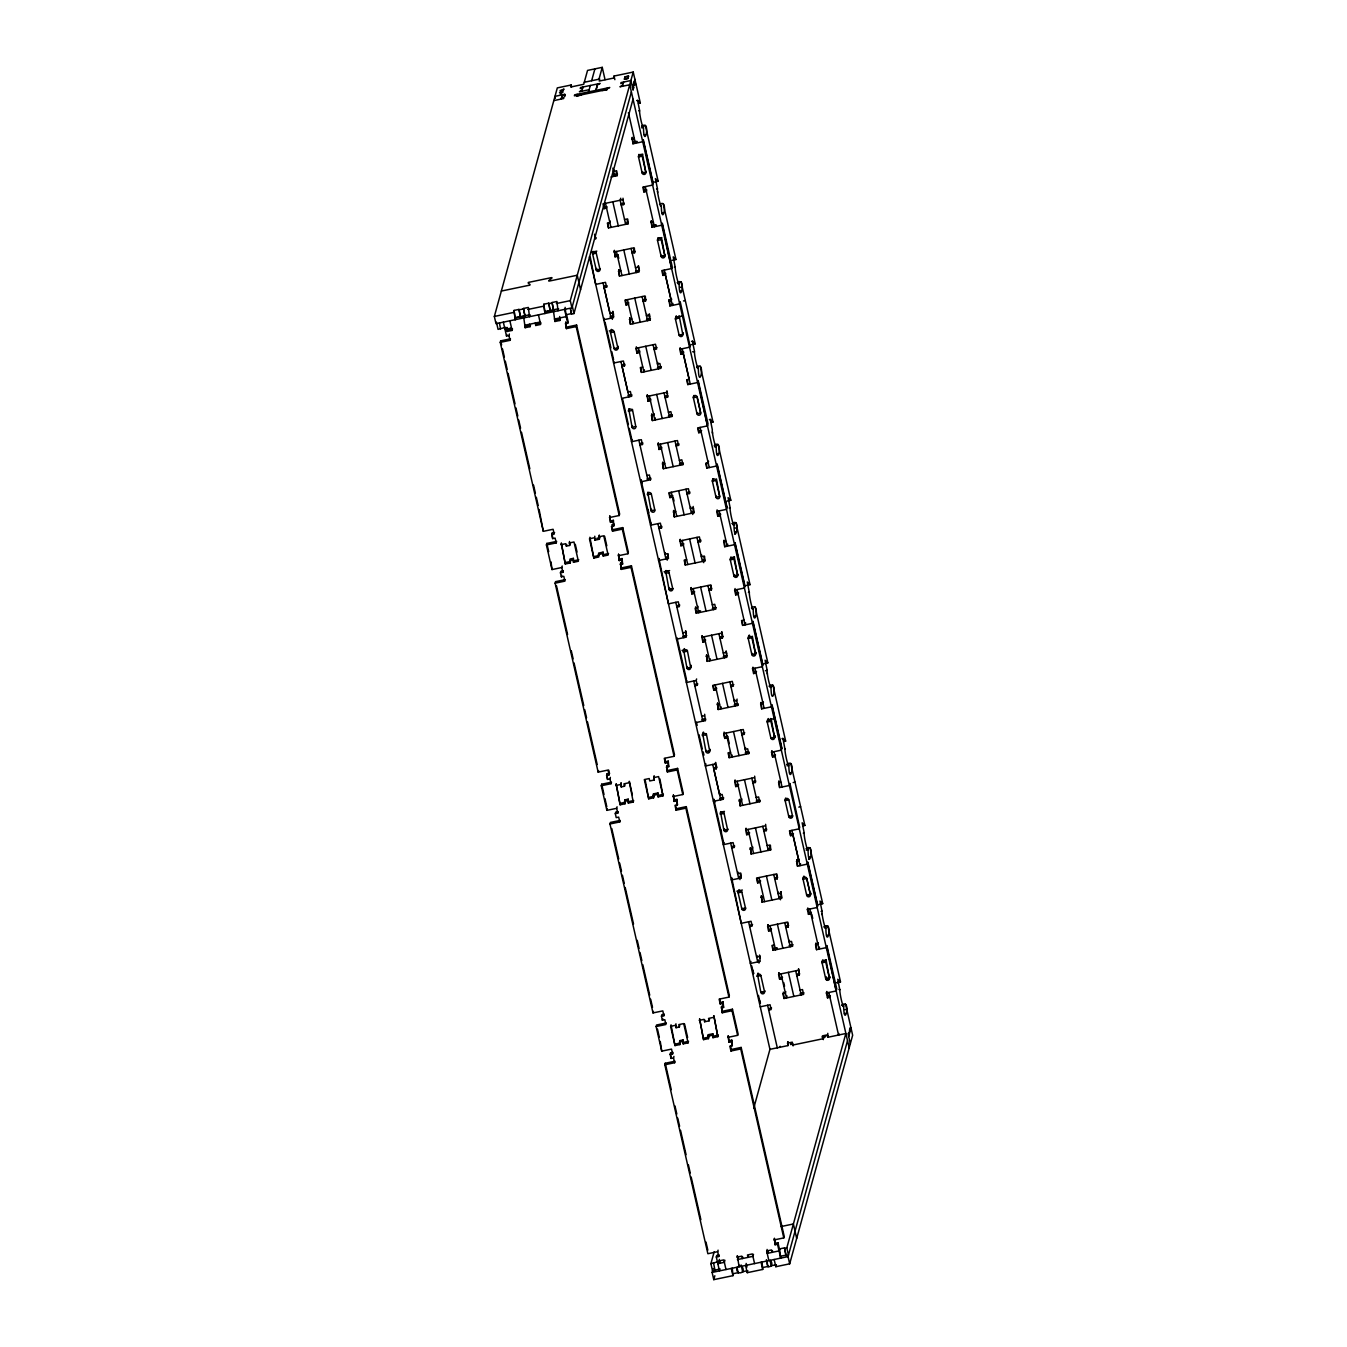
<?xml version="1.0" encoding="UTF-8"?>
<svg xmlns="http://www.w3.org/2000/svg" width="1347" height="1347" viewBox="0 0 1347 1347"><rect width="100%" height="100%" fill="white"/><g stroke="black" fill="none" stroke-linecap="round" stroke-linejoin="round"><path stroke-width="1.5" d="M636.676 100.604L637.586 100.402L639.64 110.555A8.789 0.859 78.2 0 0 641.071 120.759A8.789 0.859 78.2 0 0 643.479 127.409C643.782 151.47 651.51 119.277 641.744 126.18M658.077 181.323L655.4 178.629L657.454 188.765A8.806 0.859 78.2 0 0 658.885 198.969A8.806 0.859 78.2 0 0 661.31 205.62C661.663 229.933 669.274 196.965 659.542 204.643M675.285 267.043A8.772 0.859 78.2 0 0 676.716 277.213A8.772 0.859 78.2 0 0 679.124 283.847C679.359 307.604 687.189 275.765 677.373 282.617M696.584 367.226C706.316 359.565 698.723 392.482 698.335 368.202A8.789 0.859 78.2 0 1 695.928 361.568A8.789 0.859 78.2 0 1 694.496 351.365L692.442 341.212L691.533 341.397M709.347 419.624L710.256 419.422L712.31 429.575A8.806 0.859 78.2 0 0 713.742 439.779A8.806 0.859 78.2 0 0 716.149 446.429C716.469 470.473 724.198 438.314 714.415 445.2M727.144 501.067L730.815 500.293L728.087 497.649L730.141 507.785A8.772 0.859 78.2 0 0 731.573 518.006A8.772 0.859 78.2 0 0 733.98 524.64C734.216 548.414 742.029 516.558 732.229 523.411M764.119 663.684L767.857 662.876L765.113 660.232L767.167 670.368A8.806 0.859 78.2 0 0 768.598 680.572A8.806 0.859 78.2 0 0 771.006 687.223C771.309 711.283 779.037 679.09 769.272 685.993M803.048 825.846L804.883 825.458L802.155 822.815L804.21 832.951A8.772 0.859 78.2 0 0 804.428 836.672A8.789 0.859 78.2 0 0 806.415 846.253A8.789 0.859 78.2 0 0 808.048 849.805C808.352 873.866 816.063 841.673 806.314 848.576M818.976 904.494L822.714 903.669L819.969 901.025L822.024 911.161A8.806 0.859 78.2 0 0 823.455 921.365A8.806 0.859 78.2 0 0 825.863 928.016C826.166 952.076 833.894 919.883 824.128 926.803M751.441 608.019C761.038 600.324 753.579 633.039 753.192 608.996A8.789 0.859 78.2 0 1 750.784 602.362A8.789 0.859 78.2 0 1 749.353 592.158M639.589 111.01L638.731 110.74M675.217 267.447L673.231 256.856L675.891 259.55M694.446 351.82L692.661 351.735M730.074 508.257L729.215 507.987M749.302 592.613L747.299 582.005L749.976 584.699M784.931 749.05L782.944 738.442L782.018 738.644M804.159 833.406L803.283 833.136M839.787 989.843L837.783 979.252L840.461 981.946M787.086 764.22C796.885 757.267 789.19 789.46 788.837 765.45A8.772 0.859 78.2 0 1 786.429 758.816A8.772 0.859 78.2 0 1 784.998 748.629M841.942 1005.014C851.742 998.076 843.98 1030.068 843.693 1006.243A8.772 0.859 78.2 0 1 841.286 999.609A8.772 0.859 78.2 0 1 839.855 989.439L838.928 989.574M631.373 91.983L571.919 307.857L495.999 323.684L494.349 316.461L557.321 87.892L571.195 84.996L571.599 86.797M559.476 92.623C571.7 81.359 553.566 100.082 563.147 91.865M561.16 99.055L562.322 94.812M564.763 96.529L564.78 94.307L554.981 96.344L555.385 98.163M496.42 322.152L498.07 329.375L505.546 327.338L504.99 329.375L511.523 328.011M500.259 342.374L500.68 340.858L510.479 338.821L510.058 340.336L500.259 342.374L543.312 531.324L553.095 529.287L554.189 534.102L551.748 534.607L552.657 538.598L555.099 538.093L556.21 542.908L546.411 544.946L552.017 569.562L561.8 567.508L562.221 565.993M571.195 84.996L570.623 87.033L583.722 84.289L587.545 70.414L602.244 67.35L605.039 79.641M507.179 331.446L507.044 327.506L507.179 331.446L512.079 330.419L512.5 328.887L507.6 329.914M509.385 333.989L508.964 335.521L506.506 336.026L506.927 334.511M514.099 310.416L515.177 319.677L514.099 310.416L518.999 309.406L520.498 317.134L518.999 309.406M515.329 317.74L524.993 316.191L523.478 308.463L528.378 307.453L529.472 316.697L530.028 314.676L525.128 315.686M577.105 94.29L576.55 96.327L581.584 94.795M581.82 91.242L582.982 86.999M524.993 316.191L523.478 308.463M590.323 85.467L588.555 91.899L589.161 89.71L579.362 91.748L582.089 90.215M591.636 80.736L594.903 68.882M525.162 327.691L525.583 326.159L530.482 325.149L530.061 326.664L525.162 327.691L523.528 316.023L515.749 317.656M597.664 83.935L595.896 90.384L597.394 84.962L600.122 83.43L580.523 87.521L580.254 88.532L582.695 88.026M598.977 79.204L602.244 67.35M538.446 314.828L540.635 324.459L535.736 325.486L536.157 323.954L541.056 322.943M601.991 90.535L606.756 90.03L607.312 87.993M543.851 304.22L544.946 313.481L543.851 304.22L548.751 303.193L550.25 310.938L548.751 303.193M638.495 103.45L640.33 103.062L633.225 72.064L614.047 76.055L613.491 78.092L599.196 81.073L599.752 79.035L584.278 82.268M544.996 312.033L553.566 310.248L552.051 302.519L556.951 301.492L558.028 310.753M553.566 310.248L552.051 302.519M554.93 321.478L555.351 319.963L560.234 318.936L559.83 320.468L554.93 321.478L553.297 309.827L545.501 311.443M622.415 86.292L623.577 82.049M624.368 79.103L625.008 76.846L628.544 76.055L627.87 78.496L624.368 79.153L628.072 78.328M559.695 316.528L559.83 320.468M571.919 307.857L570.269 300.634L633.225 72.064M565.134 307.352L566.211 316.612L554.375 319.071M566.38 328.601L565.706 322.253L566.38 328.601L576.179 326.563L576.6 325.031L566.801 327.068M565.285 323.785L567.727 323.263L568.148 321.748L566.632 315.08M632.534 87.757L634.908 79.288M633.023 99.207L573.974 313.548L571.532 314.07L570.842 309.945M613.963 169.84L613.542 171.372L616 170.867L617.094 175.682L610.999 176.945M596.048 237.476L595.627 239.008L594.532 234.193M604.5 207.135L606.958 206.63L606.537 208.145L604.079 208.65L603.776 203.919M615.242 174.15L614.687 176.188L612.851 168.156M617.094 175.682L616.774 170.934M632.938 143.792L632.248 137.445L632.938 143.792L642.738 141.738L643.31 139.718L653.177 183.057L652.605 185.095L642.805 187.132L643.9 191.948L646.358 191.442L646.779 189.91L644.321 190.432L643.9 191.948M596.67 268.457L596.25 269.989A1.886 1.835 15.4 0 0 598.523 271.404A1.886 1.835 15.4 0 0 599.937 269.215L596.266 253.169A1.886 1.835 15.4 0 0 594.044 251.737A1.886 1.835 15.4 0 0 592.613 253.926L596.266 269.972L599.92 269.215M627.753 219.106L628.056 223.838L608.474 227.912L608.171 223.181M610.242 221.076L609.821 222.592L607.379 223.097L608.474 227.912M635.952 141.25L635.397 143.27L628.409 112.643M620.731 198.228L620.159 200.265L625.648 224.343L626.203 222.306M623.678 204.576L624.099 203.043L621.64 203.565L621.22 205.081L623.678 204.576L623.004 198.228M604.146 287.669L604.567 286.153L607.026 285.648L606.605 287.164L604.146 287.669L609.989 313.363L612.43 312.858L612.851 311.325L613.575 314.541M615.057 256.822L614.384 250.475L615.057 256.822L617.498 256.3L617.919 254.785L615.478 255.29M642.738 154.13L639.067 154.888L638.512 156.925L642.149 172.972A1.886 1.835 15.4 0 0 644.388 174.403A1.886 1.835 15.4 0 0 645.819 172.214L642.603 154.636M543.312 531.324L539.103 509.486M642.468 171.827L642.149 172.972L645.836 172.214L642.182 156.151A1.886 1.835 15.4 0 0 639.909 154.737A1.886 1.835 15.4 0 0 638.495 156.925L642.182 156.151M604.146 318.195L603.742 319.71L613.525 317.673L612.43 312.858M619.452 276.084L618.761 269.737L619.452 276.084L639.034 271.993L638.36 265.662L639.084 268.861M546.411 544.946L546.831 543.43L556.631 541.393L556.21 542.908M551.748 534.607L552.169 533.092L554.61 532.587M552.657 538.598L552.169 533.092M635.06 251.215L632.619 251.721L632.198 253.236L634.639 252.731L634.336 248M552.017 569.562L551.024 561.884M628.477 304.473L626.035 304.978L625.715 300.246M614.283 348.267L614.165 348.637A1.886 1.835 15.4 0 0 616.421 350.068A1.886 1.835 15.4 0 0 617.852 347.88L614.181 331.833A1.886 1.835 15.4 0 0 611.942 330.402A1.886 1.835 15.4 0 0 610.511 332.591L614.165 348.637L617.852 347.88M565.285 563.989L561.312 543.211L565.285 563.989L570.185 562.979L570.606 561.446L565.706 562.474M637.182 270.461L636.626 272.498L631.137 248.42M651.948 227.273L651.275 220.925L651.948 227.273L661.764 225.218L662.32 223.181L672.187 266.538L671.631 268.558L661.815 270.612L662.926 275.428L665.367 274.923L665.788 273.39L663.347 273.896L662.926 275.428M614.03 361.535L613.609 363.05L623.408 361.013L624.503 365.828L622.045 366.333L627.921 392.028L630.362 391.506L631.474 396.321L621.657 398.375L589.43 256.806M617.953 347.492L618.273 346.347M610.376 777.371L609.955 778.886L607.514 779.408L606.605 775.417L609.046 774.895L607.952 770.08L598.152 772.134L555.116 583.184L555.536 581.651L565.336 579.614M570.067 543.902L569.646 545.434L566.346 546.124L566.75 544.592M654.979 224.713L654.423 226.751L645.28 186.627M630.413 324.24L629.739 317.892L630.413 324.24L650.012 320.148L650.433 318.633L646.509 319.441M560.453 572.845L560.874 571.313L563.332 570.808L562.911 572.323L560.453 572.845L561.362 576.836L563.821 576.314L564.915 581.129L555.116 583.184M569.646 545.434L569.512 541.494M561.362 576.836L561.783 575.304M633.46 321.697L632.905 323.718L627.416 299.64M622.045 366.333L622.466 364.818L624.924 364.313L624.503 365.828M570.185 562.979L570.05 559.039L573.351 558.348L573.485 562.288L578.385 561.261L573.99 541.999L569.091 543.026M573.485 562.288L573.351 558.348M661.764 237.594L658.077 238.368L657.521 240.389L661.158 256.452A1.886 1.835 15.4 0 0 663.414 257.883A1.886 1.835 15.4 0 0 664.829 255.694L661.613 238.116M646.038 299.371L643.597 299.876L643.176 301.408L645.617 300.886L645.314 296.155M661.478 255.307L661.158 256.452L664.846 255.677L661.192 239.631L657.521 240.389A1.886 1.835 15.4 0 1 658.936 238.217A1.886 1.835 15.4 0 1 661.175 239.631M646.88 314.322L646.459 315.855L648.9 315.333L649.321 313.817L650.062 317.033M637.417 351.618L639.859 351.096L639.455 352.628L636.996 353.133L636.323 346.802M648.16 318.633L647.587 320.653L642.115 296.576M629.554 394.806L628.998 396.843L620.95 361.518M631.474 396.321L631.878 394.806L627.971 395.614M599.398 539.221L599.263 535.298L599.398 539.221L594.903 540.164L594.785 536.224M594.903 540.164L595.323 538.632M657.858 362.495L657.437 364.01L659.878 363.505L660.973 368.32L641.391 372.395L641.071 367.664M632.433 409.336L635.784 426.544A1.886 1.835 15.4 0 1 634.353 428.733A1.886 1.835 15.4 0 1 632.113 427.302L628.881 409.724A1.886 1.835 15.4 0 1 628.948 408.68M671.614 268.575L662.168 223.703M644.438 369.853L643.866 371.89L638.394 347.795M598.843 536.813L603.742 535.803L608.137 555.065L603.237 556.075L603.102 552.152L598.624 553.078L598.742 557.018L593.842 558.045L589.885 537.251M632.518 425.787L632.097 427.302L635.767 426.544M610.511 522.367L609.837 516.019L610.511 522.367L612.969 521.861L613.39 520.329L610.932 520.834M669.88 305.921L669.206 299.59L669.88 305.921L679.679 303.883L680.1 302.351M632.08 439.678L631.524 441.715L769.996 1049.532M668.785 301.105L671.244 300.6L671.665 299.068M603.237 556.075L603.102 552.152M647.974 401.288L647.284 394.957L647.974 401.288L650.416 400.783L650.837 399.268L648.395 399.773M672.894 303.378L672.338 305.415L664.29 270.09M612.952 529.64L622.735 527.603L622.314 529.135L612.531 531.173L612.212 526.441M612.531 531.173L611.42 526.357L613.878 525.835L613.39 520.329M659.121 366.788L658.565 368.825L653.076 344.748M609.416 517.551L619.216 515.514L619.637 513.982L576.6 325.031M679.679 303.883L680.235 301.846L689.967 345.708L689.563 347.223L679.764 349.26L680.858 354.076L683.299 353.571L683.72 352.055L681.279 352.56L680.858 354.076M642.435 444.493L642.856 442.961L640.414 443.466L639.993 444.998L642.435 444.493L641.34 439.678L631.524 441.715L621.674 398.375M652.352 420.567L651.679 414.219L652.352 420.567L671.951 416.476L672.372 414.96L668.449 415.768M679.427 317.151L682.777 334.342A1.886 1.835 15.4 0 1 681.346 336.531A1.886 1.835 15.4 0 1 679.107 335.117L675.436 319.054L676.009 317.033L683.215 316.006M654.137 413.714L653.716 415.23L651.258 415.752M655.4 418.008L654.844 420.045L649.355 395.967M619.233 560.588L618.542 554.257L619.233 560.588L621.674 560.083L622.095 558.55L619.654 559.072M667.556 397.213L667.977 395.681L665.536 396.203L665.115 397.719L667.556 397.213L666.883 390.866L667.607 394.082M683.198 332.827L682.777 334.342L679.107 335.117M621.236 569.394L620.563 563.063L621.236 569.394L631.036 567.356L631.44 565.824L621.657 567.878M679.764 349.26L680.184 347.745L681.279 352.56M620.142 564.578L622.583 564.073L622.095 558.55M618.121 555.772L627.921 553.735L628.342 552.203L622.735 527.603M648.581 478.286L648.008 480.323L638.865 440.183M658.936 449.46L658.262 443.112L658.936 449.46L661.394 448.938L661.815 447.423L659.357 447.928M641.963 483.034L641.223 479.818L640.667 481.856L650.483 479.801L650.904 478.286L646.981 479.094M647.958 492.143A1.886 1.835 15.4 0 0 647.89 493.204L651.123 510.782A1.886 1.835 15.4 0 0 653.379 512.197A1.886 1.835 15.4 0 0 654.794 510.008L651.241 493.574M647.57 494.349L647.89 493.204M670.099 414.943L669.526 416.981L664.054 392.903M689.563 347.223L690.119 345.186M663.33 468.722L662.657 462.375L663.33 468.722L682.912 464.631L683.333 463.115L679.427 463.924M651.527 509.25L651.106 510.782L654.777 510.025M697.594 382.548L687.795 384.585L687.475 379.854M651.106 523.158L650.55 525.195L660.35 523.141L661.461 527.957L659.003 528.479L659.424 526.946L661.865 526.441L661.461 527.957M678.534 445.369L678.955 443.853L676.497 444.358L676.076 445.891L678.534 445.369L677.44 440.553L657.841 444.645M693.924 395.681L693.368 397.719L697.005 413.782A1.886 1.835 15.4 0 0 699.245 415.196A1.886 1.835 15.4 0 0 700.676 413.007L697.123 396.574M697.578 382.548L698.167 380.511L708.034 423.85L707.478 425.888L697.662 427.925L698.756 432.741L701.215 432.235M670.335 496.083L672.776 495.578L672.355 497.11L669.914 497.615L669.594 492.884M681.06 463.115L680.504 465.136L675.015 441.058M598.152 772.134L598.573 770.602M697.308 412.637L697.005 413.782L700.693 413.007L697.022 396.961A1.886 1.835 15.4 0 0 694.766 395.53A1.886 1.835 15.4 0 0 693.351 397.719L697.039 396.961M659.154 558.483L658.582 560.504L668.398 558.466L668.095 553.735M674.291 516.878L673.618 510.547L674.291 516.878L693.89 512.803L693.57 508.055M601.267 785.756L601.688 784.223L611.471 782.186L611.05 783.701L601.267 785.756L606.874 810.355L616.657 808.318L617.078 806.786M665.283 552.64L664.862 554.156L667.304 553.651L668.398 558.466M698.756 432.741L698.453 428.009M606.605 775.417L607.026 773.885L609.467 773.38L608.743 770.164M607.514 779.408L607.026 773.885M609.046 774.895L609.467 773.38M666.058 570.471A1.886 1.835 15.4 0 0 665.805 571.869L669.038 589.447A1.886 1.835 15.4 0 0 671.294 590.862A1.886 1.835 15.4 0 0 672.725 588.673L669.038 572.627A1.886 1.835 15.4 0 0 666.816 571.195A1.886 1.835 15.4 0 0 665.384 573.384L669.038 572.627M665.485 573.014L665.805 571.869M707.461 425.888L697.999 381.016M689.496 493.524L689.917 492.009L687.475 492.514L687.054 494.046L689.496 493.524L688.401 488.708L668.819 492.8L669.914 497.615M680.875 545.771L680.201 539.44L680.875 545.771L683.333 545.266L683.754 543.733L681.296 544.255M606.874 810.355L607.295 808.823M690.758 506.96L690.337 508.493L692.796 507.987L693.217 506.455M620.142 804.799L616.168 784.005L620.142 804.799L625.025 803.772L624.907 799.832L628.207 799.158L628.342 803.081L633.225 802.054L633.646 800.539L628.746 801.566M717.783 516.221L718.187 514.706L720.645 514.184L720.224 515.716L717.783 516.221L716.671 511.405L726.488 509.368L727.043 507.331L717.176 463.991L716.604 466.028L706.805 468.066L706.485 463.334M708.573 461.213L708.152 462.745L705.71 463.25L706.805 468.066M609.972 823.977L610.393 822.445L620.192 820.407L619.772 821.939L609.972 823.977L653.009 1012.927L662.808 1010.89L663.903 1015.705L661.461 1016.21L662.37 1020.201L664.812 1019.696L665.906 1024.511L656.124 1026.549L661.731 1051.148L671.513 1049.111L672.608 1053.926L670.166 1054.432L671.075 1058.422L673.517 1057.917L673.938 1056.402M621.186 786.917L621.068 782.977L621.186 786.917L624.503 786.227L624.907 784.695M615.31 813.639L615.731 812.123L618.172 811.601L617.768 813.133L615.31 813.639L616.219 817.629L618.677 817.124L619.772 821.939M704.548 556.227L704.868 560.958L685.269 565.033L684.966 560.301M633.225 802.054L629.268 781.277L632.332 794.764M712.933 479.162L712.378 481.199L716.015 497.245A1.886 1.835 15.4 0 0 718.271 498.676A1.886 1.835 15.4 0 0 719.685 496.487L716.469 478.909M625.025 803.772L624.907 799.832M628.342 803.081L628.207 799.158M700.474 541.696L700.895 540.164L698.436 540.686L698.015 542.201L700.474 541.696L699.379 536.881L679.78 540.955M676.952 637.636L676.531 639.168L686.313 637.131L685.64 630.783L686.381 633.999M716.335 496.117L716.015 497.245L719.702 496.487L716.048 480.424A1.886 1.835 15.4 0 0 713.792 479.01A1.886 1.835 15.4 0 0 712.361 481.199L716.048 480.424M691.853 593.943L691.179 587.595L691.853 593.943L694.294 593.421M701.736 555.132L701.316 556.648L703.757 556.143L704.868 560.958M684.411 635.616L683.855 637.636L675.807 602.328M684.512 648.597A1.886 1.835 15.4 0 0 683.72 650.517L686.97 668.095A1.886 1.835 15.4 0 0 689.209 669.526A1.886 1.835 15.4 0 0 690.641 667.337L691.179 665.3M683.417 651.662L683.72 650.517M712.294 604.803L714.735 604.298L715.829 609.113L696.247 613.205L695.557 606.857M698.015 606.352L697.594 607.867L695.136 608.389L696.247 613.205M687.29 650.146L690.641 667.337L686.953 668.112L687.273 666.95M699.278 610.646L698.723 612.683L693.234 588.605M654.255 780.031L654.12 776.091L654.255 780.031L649.759 780.957L649.22 778.549L644.321 779.576L648.698 798.838L653.598 797.811L653.48 793.888L657.959 792.945L658.094 796.885L662.993 795.858L659.895 778.92M648.698 798.838L645.179 779.98M653.598 797.811L653.48 793.888M724.72 546.73L724.046 540.383L724.72 546.73L734.536 544.676L735.092 542.656L744.975 585.996L744.386 588.033L734.603 590.07L735.698 594.886L738.139 594.381L738.56 592.848L736.119 593.37L735.698 594.886M711.856 588.336L709.414 588.841L708.993 590.356L711.435 589.851L711.132 585.12M686.936 680.488L686.381 682.508L696.197 680.471L696.618 678.939M665.788 761.644L668.247 761.122L667.826 762.655L665.367 763.16L665.064 758.428M658.094 796.885L657.959 792.945M702.831 642.098L702.141 635.75L702.831 642.098L705.272 641.576M667.371 771.966L666.698 765.635L667.371 771.966L677.171 769.928L677.592 768.396L667.792 770.45M727.75 544.188L727.195 546.208L719.146 510.9M666.277 767.15L668.735 766.645L668.247 761.122M713.977 607.581L713.422 609.619L707.933 585.541M665.367 763.16L664.273 758.344L674.072 756.307L674.493 754.775L631.44 565.824M697.291 685.286L697.712 683.754L695.271 684.276L694.85 685.791L697.291 685.286L696.197 680.471M707.209 661.36L706.535 655.012L707.209 661.36L726.808 657.269L726.117 650.938L726.858 654.154M734.536 557.052L730.865 557.826L730.293 559.864L733.93 575.91A1.886 1.835 15.4 0 0 736.186 577.341A1.886 1.835 15.4 0 0 737.617 575.152L734.384 557.574A1.886 1.835 15.4 0 0 734.098 556.934M710.256 658.801L709.701 660.838L704.212 636.761M674.089 801.398L673.399 795.05L674.089 801.398L676.531 800.876L676.952 799.36L674.493 799.865M734.25 574.765L733.93 575.91L737.634 575.152L733.963 559.089A1.886 1.835 15.4 0 0 731.707 557.675A1.886 1.835 15.4 0 0 730.276 559.864L733.963 559.089M722.413 638.007L721.739 631.676L722.834 636.491L722.413 638.007L719.972 638.529L720.392 636.996L722.834 636.491M676.514 808.671L686.297 806.634L685.876 808.149L676.093 810.204L675.773 805.455M676.093 810.204L674.999 805.371L677.44 804.866L676.952 799.36M703.437 719.079L702.865 721.116L693.722 680.976M695.523 722.649L705.34 720.611L704.666 714.264M672.978 796.582L682.777 794.528L683.198 793.013L677.592 768.396M705.34 720.611L705.761 719.079L701.838 719.904M714.213 688.738L716.671 688.216L716.25 689.748L713.792 690.253L713.489 685.522M724.955 655.753L724.383 657.774L718.911 633.696M706.316 733.61L709.65 750.818A1.886 1.835 15.4 0 1 708.236 753.007A1.886 1.835 15.4 0 1 705.98 751.575L702.747 733.997A1.886 1.835 15.4 0 1 703.521 732.078M718.187 709.515L717.513 703.185L718.187 709.515L737.769 705.441L738.19 703.909L734.283 704.734M706.299 750.431L705.98 751.575L709.633 750.818M753.613 673.551L754.034 672.018L756.475 671.513L756.054 673.029L753.613 673.551L752.518 668.735L762.335 666.681L762.89 664.66L753.007 621.304L752.434 623.341L742.635 625.395L742.332 620.647M721.234 706.973L720.662 708.993L715.19 684.916M705.963 763.968L705.39 765.988L715.206 763.951L715.627 762.419L716.722 767.234L716.301 768.767L713.859 769.272L719.685 794.966L722.144 794.444L723.238 799.276L713.439 801.313L714.011 799.276L714.735 802.492M709.751 750.431L710.071 749.286M745.666 622.836L745.11 624.873L737.062 589.548M748.78 636.491L748.225 638.512L751.862 654.575A1.886 1.835 15.4 0 0 754.101 656.006A1.886 1.835 15.4 0 0 755.532 653.817L755.97 652.285M713.859 769.272L714.28 767.756L716.722 767.234M734.654 699.598L734.233 701.13L736.674 700.625L737.095 699.093M752.165 653.43L751.862 654.575L755.549 653.8L752.316 636.222M725.191 736.893L727.633 736.388L727.212 737.903L724.77 738.409L724.097 732.078M735.917 703.909L735.361 705.929L729.872 681.851M653.009 1012.927L653.43 1011.395M752.518 668.735L752.939 667.203L754.034 672.018M745.245 752.889L749.168 752.064L748.747 753.596L729.148 757.671L728.845 752.939M719.685 794.966L720.106 793.434M656.124 1026.549L656.545 1025.016L666.327 1022.979M732.196 755.128L731.64 757.166L726.151 733.088M721.352 797.744L720.797 799.781L712.748 764.456M661.461 1016.21L661.882 1014.695L664.324 1014.173L663.903 1015.705M662.37 1020.201L662.791 1018.686M723.238 799.276L723.659 797.744L719.736 798.569M723.996 813.049L727.548 829.483A1.886 1.835 15.4 0 1 726.134 831.671A1.886 1.835 15.4 0 1 723.878 830.24L720.645 812.662A1.886 1.835 15.4 0 1 720.712 811.618M720.628 829.483L721.504 832.193M735.731 786.581L735.058 780.233L735.731 786.581L738.19 786.059L738.611 784.543L736.152 785.048M661.731 1051.148L660.266 1041.433M745.615 747.77L745.194 749.286L747.652 748.78L748.747 753.596M724.299 828.725L723.878 830.24L727.548 829.483M746.895 752.064L746.339 754.101L740.85 730.023M761.661 708.859L760.988 702.528L761.661 708.859L771.477 706.821L772.033 704.784L781.9 748.124L781.327 750.161L771.528 752.215L772.622 757.031L775.081 756.509M723.878 842.616L723.322 844.653L733.105 842.616L734.216 847.431L731.758 847.937L732.179 846.421L734.637 845.899L734.216 847.431M763.429 702.006L763.008 703.538L760.567 704.043M679.764 1025.505L679.343 1027.02L676.042 1027.71L675.925 1023.787M664.829 1064.77L665.25 1063.254L675.032 1061.217L674.628 1062.732L664.829 1064.77L707.865 1253.72L717.665 1251.683L718.086 1250.168M676.042 1027.71L676.463 1026.195M740.126 805.843L739.452 799.495L740.126 805.843L759.708 801.751L760.129 800.236L756.223 801.044M670.166 1054.432L670.587 1052.916L673.029 1052.411L672.608 1053.926M741.894 798.99L741.473 800.505L739.032 801.027M671.075 1058.422L670.587 1052.916M683.603 1042.359L688.502 1041.332L688.081 1042.864L683.182 1043.874L683.064 1039.951L679.764 1040.642L679.881 1044.565L674.999 1045.592L671.025 1024.798M679.881 1044.565L679.764 1040.642M755.33 782.489L755.751 780.974L753.293 781.479L752.872 782.994L755.33 782.489L754.657 776.158M683.182 1043.874L683.064 1039.951M775.131 718.439L767.79 719.972L767.234 721.992L770.871 738.055A1.886 1.835 15.4 0 0 773.127 739.469A1.886 1.835 15.4 0 0 774.542 737.28L771.326 719.702M731.926 877.941L731.37 879.978L741.17 877.924L740.867 873.193M746.709 834.736L746.036 828.388L746.709 834.736L749.151 834.231L749.572 832.699L747.13 833.204M770.888 738.055L774.559 737.28L774.98 735.765M738.055 872.098L737.634 873.614L740.075 873.109L741.17 877.924M757.856 800.219L757.3 802.256L751.811 778.179M771.528 752.215L771.949 750.683L772.622 757.031M703.555 1039.631L699.598 1018.854L703.555 1039.631L708.455 1038.621L708.32 1034.681L712.816 1033.755L712.95 1037.678L717.85 1036.651L713.876 1015.874L717.85 1036.651M751.104 853.998L750.414 847.65L751.104 853.998L770.686 849.906L770.383 845.175M709.532 1019.292L709.111 1020.824L704.616 1021.767L705.037 1020.235M752.872 847.145L752.451 848.677L749.993 849.182M741.928 908.518L741.827 908.905A1.886 1.835 15.4 0 0 744.066 910.319A1.886 1.835 15.4 0 0 745.497 908.131L741.81 892.084A1.886 1.835 15.4 0 0 739.587 890.653A1.886 1.835 15.4 0 0 738.156 892.842L741.827 908.905L745.48 908.131M766.291 830.644L766.712 829.129L764.271 829.634L763.85 831.166L766.291 830.644L765.618 824.313M708.455 1038.621L708.32 1034.681M779.593 787.524L778.92 781.176L779.593 787.524L789.393 785.486L789.813 783.954M720.645 1002.437L723.103 1001.932L722.682 1003.448L720.224 1003.97L719.921 999.221M712.95 1037.678L712.816 1033.755M722.228 1012.776L721.554 1006.428L722.228 1012.776L732.027 1010.721L732.448 1009.206L722.649 1011.243M758.092 881.376L760.55 880.854L760.129 882.386L757.671 882.891L757.368 878.16M721.133 1007.96L723.592 1007.438L723.103 1001.932M768.834 848.391L768.278 850.412L762.789 826.334M720.224 1003.97L719.13 999.154L728.929 997.1L729.35 995.585L686.297 806.634M785.705 798.619L785.149 800.657L788.803 816.703A1.886 1.835 15.4 0 0 791.059 818.134A1.886 1.835 15.4 0 0 792.491 815.945L788.82 799.899A1.886 1.835 15.4 0 0 786.581 798.468A1.886 1.835 15.4 0 0 785.149 800.657L788.82 799.882M762.065 902.153L761.392 895.822L762.065 902.153L781.664 898.079L780.974 891.731L781.664 898.079M728.929 1042.191L728.256 1035.843L728.929 1042.191L731.387 1041.686L731.808 1040.153L729.35 1040.659M789.123 815.575L788.803 816.703L792.491 815.945M750.936 961.421L750.38 963.442L760.196 961.404L759.523 955.057L760.247 958.273M777.69 877.284L775.232 877.789L774.828 879.322L777.27 878.816L776.95 874.068M730.95 1050.997L731.354 1049.465L741.153 1047.427L740.732 1048.959L730.95 1050.997L729.838 1046.181L732.297 1045.676L731.808 1040.153M757.065 955.579L756.644 957.094L759.102 956.589M790.992 834.163L793.434 833.641L793.013 835.174L790.571 835.679L790.251 830.947M768.649 931.046L767.975 924.716L768.649 931.046L771.107 930.541M727.835 1037.375L737.634 1035.338L738.055 1033.806L732.448 1009.206M778.532 892.253L778.111 893.768L780.553 893.263M757.182 976.322A1.886 1.835 15.4 0 1 758.597 974.134A1.886 1.835 15.4 0 1 760.853 975.565L764.507 991.611A1.886 1.835 15.4 0 1 763.076 993.8A1.886 1.835 15.4 0 1 760.836 992.369L757.603 974.807M797.491 866.188L796.818 859.841L797.491 866.188L807.308 864.134L807.863 862.114L817.747 905.453L817.174 907.491L807.375 909.528L808.469 914.344L810.911 913.838L811.332 912.306L808.89 912.828L808.469 914.344M760.937 991.998L764.49 991.611M789.51 940.408L789.089 941.923L791.531 941.418L792.625 946.234L773.043 950.325L772.723 945.577M759.573 1000.451L760.449 1003.161M796.397 861.373L798.855 860.868L799.276 859.335M776.074 947.766L775.518 949.803L770.029 925.726M800.522 863.646L799.966 865.666L791.918 830.358M788.652 925.44L786.21 925.961L785.789 927.477L788.248 926.972L787.928 922.24M803.637 877.284L803.065 879.322L806.718 895.368A1.886 1.835 15.4 0 0 808.958 896.799A1.886 1.835 15.4 0 0 810.389 894.61L810.827 893.078M779.627 979.218L778.936 972.871L779.627 979.218L782.068 978.697L782.489 977.181L780.048 977.686M790.773 944.702L790.218 946.739L784.729 922.661M806.819 894.997L810.406 894.61L806.752 878.547A1.886 1.835 15.4 0 0 804.479 877.133A1.886 1.835 15.4 0 0 803.048 879.322L806.752 878.547L810.389 894.61M807.375 909.528L807.796 908.013L808.89 912.828M716.318 1257.004L718.759 1256.498L719.18 1254.983L716.739 1255.488L716.318 1257.004L719.483 1270.894L720.039 1268.857L712.546 1270.894L710.896 1263.671L714.196 1251.75M753.764 1108.093L769.945 1049.33L787.928 1045.592L787.793 1041.652L787.928 1045.592M800.051 990.096L802.509 989.574L803.603 994.389L784.005 998.481L783.331 992.133M785.772 991.628L785.368 993.143L782.91 993.665L784.005 998.481M724.922 1260.27L724.366 1262.307L717.833 1263.671L718.389 1261.634L710.896 1263.671M787.052 995.921L786.496 997.959L781.007 973.881M732.28 1268.201L732.953 1275.66L713.775 1279.65L712.125 1272.427L713.203 1268.52M799.209 975.127L799.63 973.612L797.188 974.117L796.767 975.632L799.209 975.127L798.535 968.796L799.259 971.995M713.775 1279.65L714.853 1275.744M718.254 1262.139L719.887 1261.802L719.466 1263.334L719.332 1259.394M779.812 1047.276L780.098 1046.265M801.751 992.857L801.179 994.894L795.707 970.817M816.518 949.669L815.844 943.321L816.518 949.669L826.334 947.615L826.89 945.594L836.756 988.934L836.201 990.954L826.385 993.008L827.479 997.824L829.937 997.319L830.358 995.787L827.9 996.292L827.479 997.824M818.286 942.816L817.865 944.331L815.423 944.853M790.824 1043.538L790.537 1044.565L792.996 1044.043L792.676 1045.07L822.882 1038.773L825.93 1036.23L821.956 1037.055M819.532 947.109L818.976 949.147L809.833 909.023M739.52 1265.288L739.099 1266.803L737.331 1255.657L738.207 1259.496M738.021 1257.542L737.449 1259.58L752.922 1256.347L753.495 1254.326M741.675 1266.247C747.518 1273.487 734.637 1276.165 737.179 1267.173M742.769 1257.037L742.349 1258.553L741.81 1256.145L736.91 1257.172M826.317 959.99L822.647 960.765L822.091 962.802L825.728 978.848A1.886 1.835 15.4 0 0 827.984 980.279A1.886 1.835 15.4 0 0 829.398 978.09L826.182 960.512A1.886 1.835 15.4 0 0 825.879 959.872M748.444 1255.859L748.023 1257.374L747.484 1254.966L752.384 1253.939L754.573 1263.587M762.032 1262.004L762.722 1269.446L747.248 1272.679L747.804 1270.642M825.745 978.848L829.415 978.074L829.836 976.558M826.385 993.008L826.805 991.476L827.9 996.292M836.184 990.971L826.721 946.099M767.773 1251.346L767.218 1253.383L779.054 1250.908L779.61 1248.871L784.51 1247.861L786.008 1255.589L788.466 1255.084L786.816 1247.861L845.849 1033.503L827.917 1037.257L827.782 1033.317M827.917 1037.257L828.338 1035.725M775.081 1244.763L774.407 1238.415L775.081 1244.763L777.539 1244.258L777.943 1242.725L775.502 1243.23M770.231 1260.287C775.434 1265.641 766.291 1270.322 767.352 1262.779M772.538 1250.841L772.117 1252.356L771.562 1249.949L766.662 1250.976L768.851 1260.607M838.524 1035.035L838.945 1033.519M845.613 1004.256L852.651 1035.254L789.679 1263.823L775.805 1266.719L776.377 1264.681L771.477 1265.709M773.986 1239.947L783.786 1237.91L784.207 1236.378L741.153 1047.427M779.61 1248.871L780.688 1258.132L777.539 1244.258M786.008 1255.589L784.914 1249.662M789.679 1263.823L788.046 1256.599L847.499 1040.743M848.661 1036.5L851.001 1028.03M851.035 1028.03L850.378 1030.404L849.839 1027.997L848.98 1035.473L848.442 1033.065L848.155 1034.092L850.344 1043.723M679.225 317.909L675.436 319.054A1.886 1.835 15.4 0 1 676.868 316.865A1.886 1.835 15.4 0 1 679.124 318.296L679.528 316.764A1.886 1.835 15.4 0 0 679.006 315.838M643.361 127.595L641.643 127.78M698.217 368.388L697.426 368.388M807.931 849.991L806.213 850.193M678.989 284.032L678.198 284.032M733.846 524.825L733.054 524.842M788.702 765.635L787.002 765.82M843.559 1006.428L842.767 1006.428M560.049 90.502L563.72 89.744M624.974 76.981L628.662 76.207M562.053 95.839L564.494 95.334M623.274 83.076L620.815 83.581L621.102 82.571L630.935 80.517L633.124 90.148L632.854 86.73M561.446 98.045L563.888 97.523L563.618 98.55L553.819 100.587M622.668 85.282L619.94 86.797L629.756 84.76L849.182 1047.949M576.836 95.317L574.378 95.822L574.664 94.812L609.753 87.488L607.026 89.02M576.684 95.822L606.891 89.525M634.235 84.743L636.07 84.356M641.728 126.433L645.398 125.658M644.203 134.818L645.129 134.633M631.844 138.977L634.285 138.455M633.359 142.26L637.266 141.452M613.592 174.975L617.515 174.15M654.406 182.098L658.144 181.273L645.415 125.423M656.545 188.967L657.454 188.765M604.955 203.431L622.583 199.76M660.384 205.822L661.31 205.62M624.52 219.527L626.961 219.022L628.056 223.838M662.034 213.045L662.943 212.843M650.854 222.457L653.295 221.935M652.369 225.74L656.292 224.932M591.316 252.276L596.822 251.131M596.266 253.169L592.596 253.926L593.034 252.411A1.886 1.835 15.4 0 1 593.101 251.35M613.963 252.007L633.545 247.915L634.639 252.731M501.353 291.053L528.041 285.497C534.254 284.924 523.932 282.651 530.28 282.028L550.081 277.903C556.597 276.354 544.053 282.281 550.569 280.799L577.257 275.243L580.557 289.689M618.34 271.269L620.799 270.747M635.481 267.699L637.939 267.177M672.22 260.308L675.958 259.5L663.229 203.633M635.531 271.286L639.455 270.478M674.359 267.177L675.285 266.992M518.848 309.911L523.343 308.968M548.616 303.715L551.916 303.024M494.349 316.461L513.544 312.453M527.822 309.473L543.296 306.257M556.395 303.53L570.269 300.634M677.356 282.87L681.043 282.095M553.701 309.743L558.601 308.716M680.37 287.315L682.205 286.928L695.17 343.855L691.449 344.664M566.767 314.575L571.667 313.565M679.848 291.255L680.774 291.07M626.439 303.445L628.897 302.94M524.623 325.284L540.096 322.051M683.485 300.937L685.32 300.549M610.023 316.966L613.946 316.141M629.318 319.424L631.76 318.919M609.231 330.941L612.919 330.183M614.181 331.833L610.511 332.591L610.932 331.059A1.886 1.835 15.4 0 1 611.42 329.375M657.016 347.526L654.558 348.031L654.137 349.563L656.595 349.058L655.484 344.243L635.902 348.317L636.996 353.133M642.738 367.074L640.296 367.579L641.391 372.395M657.471 367.613L661.394 366.788M646.88 396.473L666.462 392.398M668.398 412.165L670.857 411.66L671.951 416.476M711.165 422.47L713.001 422.082L700.272 366.216M699.177 431.225L701.635 430.72M714.398 445.436L718.069 444.678M714.314 446.8L716.149 446.429M662.236 463.907L664.677 463.385M679.376 460.337L681.818 459.815L682.912 464.631M716.89 453.838L717.799 453.653M646.93 475.491L649.389 474.986L650.483 479.801M611.841 524.825L614.299 524.32M673.197 512.062L675.655 511.557M560.891 544.727L565.791 543.7L566.346 546.124M594.364 537.756L589.464 538.766L593.842 558.045M596.822 538.329L599.819 537.706M732.212 523.663L735.883 522.905M569.629 560.571L572.93 559.881M598.203 554.61L602.681 553.668M573.906 560.756L578.789 559.746M594.263 556.513L599.162 555.486M603.658 554.56L608.558 553.533M735.226 528.108L737.062 527.738L750.026 584.665L746.289 585.474M734.704 532.065L735.614 531.863M734.469 534.153L735.395 533.951M723.625 541.915L726.067 541.393M686.616 559.712L684.175 560.217L685.269 565.033M664.088 571.734L669.611 570.589M672.709 588.673L669.021 589.447L669.442 587.915A1.886 1.835 15.4 0 0 672.894 588.538M690.758 589.11L710.34 585.036L711.435 589.851M692.274 592.411L694.715 591.905M679.797 605.106L677.339 605.611L676.918 607.143L679.376 606.621L678.282 601.806L668.466 603.86L659.02 558.988M748.427 592.343L749.353 592.141M696.668 611.673L700.575 610.865M712.327 608.406L716.25 607.598M752.283 609.198L753.074 609.181A8.772 0.859 78.2 0 1 752.283 607.783M753.916 616.421L754.842 616.236M682.777 632.821L685.219 632.315M743.999 620.058L741.54 620.563L742.635 625.395M682.828 636.424L686.734 635.599M701.72 637.283L721.318 633.191M703.252 640.566L705.693 640.061M682.02 650.399L685.69 649.641M751.895 637.754L748.225 638.512A1.886 1.835 15.4 0 1 749.622 636.34A1.886 1.835 15.4 0 1 751.879 637.754L755.549 653.8M706.114 656.545L708.573 656.04M723.255 652.975L725.713 652.453M723.305 656.561L727.228 655.753M765.332 670.755L767.167 670.368M733.812 684.646L731.354 685.152L730.933 686.684L733.391 686.179L732.28 681.363L712.698 685.438L713.792 690.253M769.255 686.246L772.925 685.471M770.097 687.408L771.006 687.223M717.092 704.7L719.534 704.195M701.787 716.301L704.245 715.779M770.905 721.234L767.234 721.992A1.886 1.835 15.4 0 1 768.649 719.803A1.886 1.835 15.4 0 1 770.888 721.234L774.559 737.28M744.773 732.802L742.332 733.324L741.911 734.839L744.352 734.334L743.258 729.518L723.676 733.593L724.77 738.409M730.512 752.35L728.053 752.855L729.148 757.671M783.836 741.473L785.671 741.103L772.942 685.236M615.747 785.52L620.647 784.51M628.847 782.792L623.947 783.819L624.503 786.227M653.699 777.623L658.599 776.596L662.993 795.858M773.043 755.499L775.502 754.994M787.069 764.456L790.74 763.698M624.486 801.364L627.786 800.674M653.059 795.404L657.538 794.477M620.563 803.267L625.446 802.24M649.119 797.306L654.019 796.296M658.515 795.353L663.414 794.343M734.637 781.765L754.236 777.674M789.561 772.858L790.47 772.673M778.499 782.708L780.94 782.203M793.181 782.54L795.016 782.152L804.883 825.458M756.172 797.441L758.614 796.936L759.708 801.751M720.78 812.157L724.45 811.399M798.788 807.139L800.623 806.752M745.615 829.92L765.197 825.829M767.133 845.613L769.592 845.091L770.686 849.906M806.297 848.829L809.968 848.054M808.772 857.214L809.699 857.029M808.554 859.302L809.463 859.117M736.86 891.209L742.382 890.047M741.81 892.084L738.139 892.842L738.577 891.327A1.886 1.835 15.4 0 1 739.065 889.643M760.971 897.338L763.412 896.833M752.569 924.564L750.111 925.069L749.69 926.601L752.148 926.079L751.054 921.264L741.237 923.318L731.808 878.446M821.114 911.363L822.024 911.161M767.554 926.231L787.136 922.156L788.248 926.972M769.07 929.531L771.511 929.026M824.111 927.039L827.782 926.281M824.953 928.218L825.863 928.016M774.39 944.988L771.949 945.493L773.043 950.325M826.587 935.441L827.513 935.239M773.464 948.793L777.371 947.985M789.123 945.527L793.046 944.718M757.166 976.322L760.836 975.565M825.762 962.027L822.091 962.802A1.886 1.835 15.4 0 1 823.488 960.613A1.886 1.835 15.4 0 1 825.745 962.027L829.415 978.074M778.515 974.403L798.114 970.311M838.625 982.317L836.79 982.704L840.528 981.896L827.799 926.029M800.101 993.682L804.024 992.874M760.247 1006.798L770.063 1004.744L771.158 1009.56L768.716 1010.065L769.137 1008.549L771.578 1008.044M675.504 1025.303L670.604 1026.33L674.999 1045.592M699.177 1020.369L704.077 1019.359L704.616 1021.767M713.455 1017.389L708.556 1018.416L709.111 1020.824M841.926 1005.266L845.596 1004.492M679.343 1042.157L682.643 1041.467M707.916 1036.213L712.395 1035.271M675.403 1044.06L680.302 1043.049M703.976 1038.116L708.876 1037.089M713.371 1036.163L718.271 1035.136M844.939 1009.711L846.775 1009.324M844.417 1013.651L845.327 1013.466M787.372 1043.184L792.272 1042.157L793.114 1045.895M827.361 1034.85L822.478 1035.86L823.32 1039.615M781.075 1226.545L793.383 1223.985L796.683 1238.432M718.911 1260.927L723.81 1259.9L725.999 1269.531M784.358 1248.366L786.816 1247.861M781.26 1256.111L786.16 1255.084M712.125 1272.427L788.046 1256.599M733.509 1273.622L738.409 1272.595M742.904 1271.669L746.171 1270.979M763.278 1267.426L768.177 1266.399M637.586 100.402L640.263 103.096M692.442 341.212L695.119 343.906M710.256 419.422L712.933 422.116M782.944 738.442L785.604 741.136M795.016 782.152L790.756 763.446M681.06 281.86L682.205 286.928M718.086 444.426L730.815 500.293M735.9 522.653L737.062 527.738M755.128 607.009L767.857 662.876M809.985 847.819L822.714 903.669M634.252 81.645L634.521 85.08L633.966 82.672M633.393 84.777L633.662 88.212L633.107 85.804M789.948 783.449L799.68 827.294L799.259 828.826L789.477 830.863L790.571 835.679M643.142 140.223L653.026 183.562M717.025 464.496L726.892 507.836M734.94 543.161L744.807 586.501M752.855 621.826L762.739 665.165M771.882 705.306L781.748 748.646M807.712 862.619L817.578 905.959M826.3 976.811L827.041 980.027M811.803 914.344L812.729 918.418M665.367 274.923L671.244 300.6M682.205 348.755L690.253 384.08M700.12 427.42L709.263 467.544M754.977 668.213L764.119 708.354M774.003 751.693L782.051 787.018M828.86 992.486L838.592 1035.237M643.597 187.216L644.321 190.432M662.606 270.696L663.347 273.896M717.092 509.89L718.187 514.706M735.024 588.538L736.119 593.37M687.795 384.585L686.684 379.77L689.142 379.265L683.299 353.571M614.047 76.055L614.872 79.675M645.617 300.886L644.523 296.071L624.924 300.162L626.035 304.978M648.9 315.333L650.012 320.148M692.796 507.987L693.89 512.803M736.674 700.625L737.769 705.441M777.27 878.816L776.175 874.001L756.576 878.076L757.671 882.891M692.762 514.487L692.038 511.271L691.482 513.308L685.993 489.214M703.74 562.642L702.999 559.426L702.444 561.463L696.955 537.386M780.536 899.762L779.795 896.546L779.24 898.584L773.75 874.489M612.818 201.797L618.307 225.875M623.796 249.953L629.268 274.03M634.757 298.108L640.246 322.186M645.735 346.28L651.224 370.358M656.696 394.435L662.185 418.513M667.674 442.591L673.163 466.668M678.652 490.746L684.124 514.823M689.613 538.918L695.103 562.995M700.592 587.073L706.064 611.151M711.553 635.228L717.042 659.306M722.531 683.384L728.02 707.461M733.492 731.556L738.981 755.633M744.47 779.711L749.959 803.789M755.448 827.866L760.92 851.944M766.409 876.021L771.898 900.116M777.387 924.194L782.876 948.271M788.349 972.349L793.838 996.426M617.919 254.785L618.744 258.388M673.197 497.38L674.022 501M727.633 736.388L729.283 743.611M783.718 982.603L784.543 986.206M605.477 203.33L610.966 227.407M616.438 251.485L621.927 275.563M660.333 444.123L665.805 468.2M671.294 492.278L676.783 516.356M682.272 540.45L687.761 564.528M737.129 781.243L742.601 805.321M748.09 829.398L753.579 853.476M759.068 877.554L764.557 901.631M602.985 203.835L604.079 208.65M564.78 94.307L565.05 95.519M606.605 287.164L605.493 282.348L595.694 284.402L590.255 257.193M715.206 763.951L716.301 768.767M612.363 319.357L611.639 316.141L611.083 318.178L603.035 282.87M667.22 560.15L666.496 556.951L665.94 558.971L657.892 523.663M740.008 879.625L739.267 876.409L738.712 878.446L730.663 843.121M759.018 963.088L758.277 959.889L757.721 961.91L748.578 921.786M767.605 1005.266L777.337 1048M647.991 509.52L648.732 512.719M696.45 722.228L697.174 725.427M703.218 751.912L703.942 755.128M752.956 970.244L753.68 973.46M605.056 322.135L610.915 347.88M611.791 351.685L613.575 359.565M622.533 398.813L628.375 424.541M629.268 428.363L631.962 440.183M641.105 480.323L650.988 523.663M677.389 639.606L686.364 679.023M699.059 734.772L702.258 748.814M713.859 799.781L723.743 843.138M751.71 965.866L753.512 973.746M758.445 995.416L760.247 1003.296M572.34 306.325L573.974 313.548M576.179 326.563L619.216 515.514M622.314 529.135L627.921 553.735M631.036 567.356L674.072 756.307M677.171 769.928L682.777 794.528M685.876 808.149L728.929 997.1M732.027 1010.721L737.634 1035.338M740.732 1048.959L783.786 1237.91M570.303 308.648L571.532 314.07M777.943 1242.725L779.475 1249.393M564.561 309.389L567.727 323.263M612.969 521.861L613.878 525.835M621.674 560.083L622.583 564.073M667.826 762.655L668.735 766.645M676.531 800.876L677.44 804.866M722.682 1003.448L723.592 1007.438M731.387 1041.686L732.297 1045.676M730.63 1046.265L731.354 1049.465M774.171 1259.496L775.805 1266.719M770.097 1260.792L771.326 1266.214M604.601 536.207L606.807 545.838M767.083 1249.444L767.958 1253.299M766.392 1259.681L768.026 1266.904M761.072 1262.223L762.722 1269.446M535.197 323.078L535.736 325.486M746.154 1263.419L746.979 1267.039M745.598 1265.456L747.248 1272.679M529.523 324.257L530.061 326.664M741.119 1264.951L742.769 1272.174M575.287 544.323L577.038 552.034M684.562 1024.006L687.627 1037.476M688.081 1042.864L683.704 1023.602L678.804 1024.612L679.343 1027.02M737.045 1267.695L738.274 1273.1M731.303 1268.436L732.953 1275.66M509.873 320.788L512.079 330.419M508.964 335.521L510.058 340.336M561.8 567.508L562.911 572.323M609.955 778.886L611.05 783.701M616.657 808.318L617.768 813.133M673.517 1057.917L674.628 1062.732M717.665 1251.683L718.759 1256.498M503.34 322.152L506.506 336.026M499.417 322.943L500.512 328.87M713.489 1262.661L715.004 1270.389M500.68 340.858L501.606 344.916M502.532 348.974L504.384 357.107M505.31 361.164L507.162 369.297M508.088 373.355L515.025 403.831M515.952 407.905L517.804 416.021M518.73 420.096L520.582 428.211M521.508 432.286L529.842 468.857M533.547 485.105L535.399 493.238M536.325 497.296L538.177 505.428M546.831 543.43L548.7 551.63M556.463 585.709L567.575 634.471M571.28 650.736L573.132 658.851M574.041 662.926L583.773 705.592M584.699 709.65L586.551 717.783M587.477 721.84L597.192 764.507M601.688 784.223L604.012 794.477M604.955 798.586L606.823 806.786M611.774 828.54L618.728 859.016M619.654 863.09L621.506 871.206M622.432 875.281L624.267 883.396M625.193 887.471L633.528 924.042M637.232 940.29L639.084 948.423M640.01 952.481L641.862 960.613M642.788 964.671L649.725 995.147M650.652 999.205L652.504 1007.337M657.471 1029.125L659.34 1037.325M665.25 1063.254L671.261 1089.656M674.965 1105.921L676.817 1114.036M677.743 1118.111L679.595 1126.227M680.521 1130.301L686.078 1154.682M688.384 1164.835L690.236 1172.968M691.163 1177.025L700.878 1219.692M705.98 1242.035L707.832 1250.168M793.013 835.174L798.855 860.868M822.074 913.569L822.242 914.899M767.218 672.776L767.386 674.089M712.361 431.983L712.529 433.296M657.521 191.173L657.673 192.486M675.874 317.538A1.886 1.835 15.4 0 1 676.346 315.855M600.122 269.08A1.886 1.835 15.4 0 1 597.512 269.619M618.307 346.684A1.886 1.835 15.4 0 1 616.135 348.553M757.671 973.746A1.886 1.835 15.4 0 1 758.092 973.106M764.944 990.786A1.886 1.835 15.4 0 1 761.779 991.779M745.666 907.996A1.886 1.835 15.4 0 1 742.769 908.299M710.122 749.622A1.886 1.835 15.4 0 1 707.95 751.491M691.062 665.805A1.886 1.835 15.4 0 1 688.923 668.011M727.902 829.011A1.886 1.835 15.4 0 1 724.4 829.045M738.055 574.31A1.886 1.835 15.4 0 1 734.89 575.321M730.697 558.332A1.886 1.835 15.4 0 1 730.95 556.951M645.988 172.079A1.886 1.835 15.4 0 1 643.091 172.382M638.916 155.393A1.886 1.835 15.4 0 1 638.983 154.349M665.182 255.223A1.886 1.835 15.4 0 1 662.101 255.863M657.925 238.874A1.886 1.835 15.4 0 1 657.993 237.83M693.772 396.203A1.886 1.835 15.4 0 1 693.739 395.513M712.782 479.684A1.886 1.835 15.4 0 1 712.765 478.976M683.215 333.517A1.886 1.835 15.4 0 1 681.06 335.033M822.495 961.27A1.886 1.835 15.4 0 1 822.731 959.889M829.836 977.249A1.886 1.835 15.4 0 1 826.435 977.973M803.469 877.789A1.886 1.835 15.4 0 1 803.957 876.106M810.827 893.785A1.886 1.835 15.4 0 1 807.409 894.492M767.638 720.477A1.886 1.835 15.4 0 1 768.413 718.557M770.484 718.54A1.886 1.835 15.4 0 1 771.208 719.382M775.013 736.102A1.886 1.835 15.4 0 1 772.471 737.87M748.612 636.996A1.886 1.835 15.4 0 1 749.403 635.077M755.987 652.622A1.886 1.835 15.4 0 1 753.815 654.49M785.57 799.125A1.886 1.835 15.4 0 1 785.655 798.081M792.659 815.811A1.886 1.835 15.4 0 1 790.066 816.349M632.113 410.481L628.443 411.256A1.886 1.835 15.4 0 1 629.874 409.067A1.886 1.835 15.4 0 1 632.13 410.481M651.123 493.962L647.452 494.736A1.886 1.835 15.4 0 1 648.9 492.531A1.886 1.835 15.4 0 1 651.14 493.962M686.97 651.291L683.283 652.049A1.886 1.835 15.4 0 1 684.731 649.86A1.886 1.835 15.4 0 1 686.987 651.275M705.98 734.755L702.309 735.529A1.886 1.835 15.4 0 1 703.757 733.34A1.886 1.835 15.4 0 1 705.996 734.755M723.895 813.42L720.224 814.194A1.886 1.835 15.4 0 1 721.655 812.005A1.886 1.835 15.4 0 1 723.895 813.42"/></g></svg>
